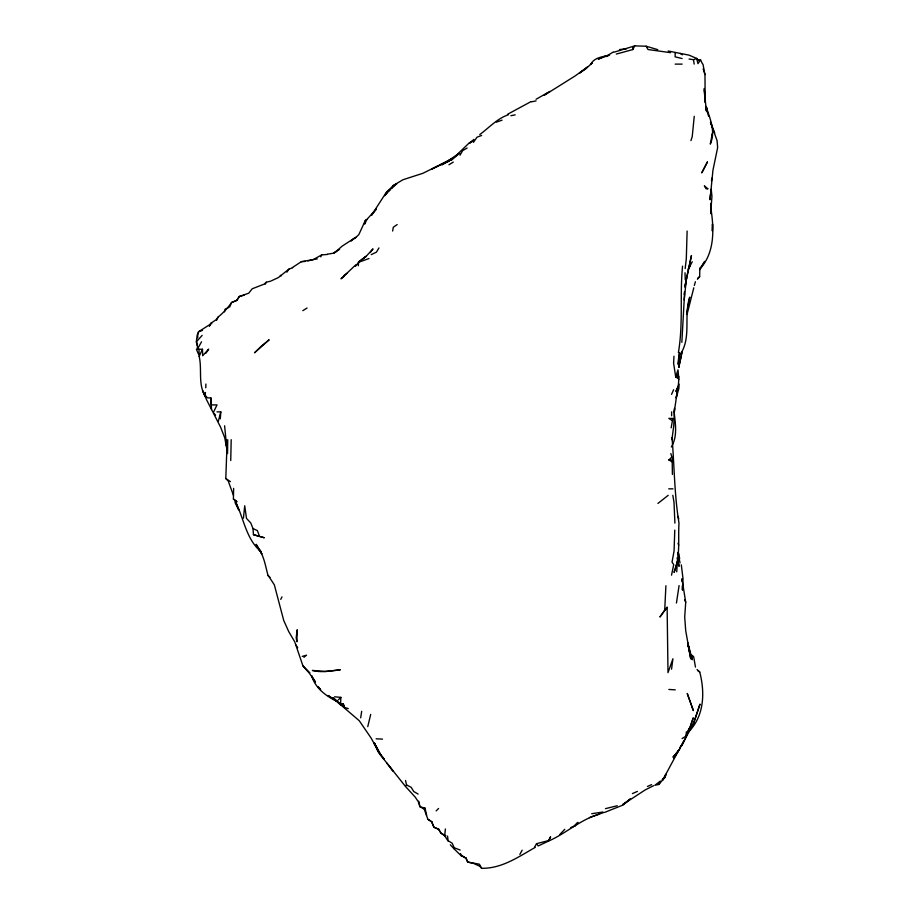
<?xml version="1.0" encoding="UTF-8"?>
<svg xmlns="http://www.w3.org/2000/svg" width="914" height="914" viewBox="0 0 914 914"><rect width="100%" height="100%" fill="white"/><g stroke="black" fill="none" stroke-linecap="round" stroke-linejoin="round"><path stroke-width="1.37" d="M671.619 415.79L671.63 411.86M206.027 353.112L208.678 349.125L202.691 355.74L202.462 349.262L197.378 349.262L197.39 343.893L196.35 341.87L197.15 335.255L198.589 331.725L210.7 324.013L209.386 326.092M678.531 363.658L679.513 352.496L677.8 364.149M230.739 460.542L231.196 439.68M710.898 210.174L711.069 203.216L710.646 213.648L711.949 196.259L711.218 189.301M672.396 474.457L672.213 461.901L672.887 459.959L670.819 453.584M197.721 337.837L197.801 335.358M205.776 387.833L205.901 384.04M682.484 589.907L683.032 578.779L681.307 564.863M334.593 696.799L340.865 697.371L340.579 703.734L343.276 703.963L344.704 707.516L348.28 708.601M674.783 530.086L674.064 550.959L672.041 562.133L673.732 564.612L671.527 575.146M687.122 231.036L686.3 258.856L685.18 268.602M679.662 360.139L678.908 367.337L681.867 352.05M671.55 669.185L672.921 658.754L667.997 672.658L667.129 607.284L659.931 617.03L664.718 610.061L665.906 585.725M673.972 356.22L673.607 363.178L675.697 376.888L678.851 379.082L678.234 386.542L675.926 391.421L679.091 384.154L678.885 388.473L676.189 397.944L677.285 390.998L674.304 411.86L674.521 408.387L673.767 425.764L671.916 439.68L672.03 437.715C674.395 466.174 674.338 494.908 678.988 523.139C677.948 539.534 680.667 556.855 674.064 572.427L677.331 561.39L676.748 571.821M697.405 279.273L699.656 276.668L699.838 268.031M710.384 194.522L710.029 199.732L712.943 170.255L717.65 147.577L717.079 140.619L710.452 122.168L714.714 133.078M227.723 439.68L227.54 453.584M220.297 418.818L220.811 411.86L216.972 411.86M686.38 731.783L686.06 736.124L682.061 738.558M694.252 116.284L692.229 136.632L690.927 140.619M678.851 379.082L677.982 369.85L675.697 376.888L679.056 376.888M243.444 518.204L244.712 505.75L246.494 518.387L250.779 523.002L253.007 528.578L253.464 534.69L264.157 537.718L253.464 534.69M358.299 265.803L358.665 262.284L369.016 258.525M447.54 836.104L448.226 841.314L444.672 835.773L445.392 828.998M684.186 299.952L686.494 278.062L691.475 255.52L685.032 286.151L686.494 278.062L685.888 282.003M681.844 342.316L684.552 293.623M711.492 180.961L711.812 178.173M684.14 294.342L684.529 291.589M685.1 287.453L685.683 283.317M693.806 287.807L687.008 314.496M360.687 717.833L361.681 711.298M671.173 427.855L672.807 418.395L668.865 418.395L671.881 420.429M676.429 603.034L679.079 585.577M682.564 266.088C679.685 294.696 683.329 324.104 678.394 352.518M364.766 224.079L365.417 220.32L367.451 219.451M392.643 231.036L393.317 227.232L397.167 224.581M224.536 311.857L225.015 309.229L228.454 307.675M686.768 313.331L689.727 297.107C683.421 315.924 691.738 337.129 680.279 354.461M665.472 774.741L664.901 777.46L658.754 784.486L654.87 785.275L660.354 781.059M198.064 334.147L198.589 331.725L202.44 330.411M679.685 363.178L681.993 352.747M367.759 726.63L370.707 714.394M218.389 421.057L220.811 411.86M678.622 367.222L679.319 364.595M694.332 285.442L695.405 281.74M365.417 220.32L358.825 234.612L355.409 237.891M680.793 745.744L679.331 749.857L672.978 757.238L679.148 749.754L693.589 723.397L699.998 704.111L693.612 723.248L689.83 728.995M685.946 736.056L689.156 728.298L686.265 736.707L681.878 745.687M229.597 307.161L231.608 302.465L236.989 300.318L239.297 296.479L248.722 293.2L252.218 288.778L264.317 284.071L266.294 282.22L270.407 281.226M671.562 394.368L673.595 389.73M205.17 396.025L205.433 392.472M233.458 495.377L228.237 481.061L225.792 478.513L226.855 449.06L224.707 437.669L220.548 427.078L206.427 399.498L202.931 390.998L204.976 395.922C197.927 383.766 202.188 369.427 199.172 356.323L202.462 349.262M464.632 857.195L461.216 855.79L453.812 848.603L454.212 847.758L452.179 843.222L448.614 841.029M213.727 411.768L217.018 404.902L211.203 404.902L210.906 397.944L207.364 397.83L205.433 395.431M320.78 256.834L321.762 254.857L327.418 254.48M671.322 447.015C677.822 436.275 675.286 423.593 674.144 411.86M216.538 320.3L218.206 316.975C223.279 312.839 227.906 307.847 231.608 302.465L236.989 300.318M280.747 599.378L281.992 596.888M548.731 840.537L550.616 836.778L548.286 841.2L538.209 845.941L536.552 843.679L548.731 840.537L548.286 841.2C565.835 833.602 580.082 819.778 598.659 814.328M265.3 284.174L266.294 282.22M616.322 54.052L632.831 49.562L634.739 45.883L646.141 46.214L657.772 49.653M681.273 745.687L683.946 740.591M692.275 261.724L688.253 269.287L690.104 265.803M519.849 854.43L522.168 850.18M702.34 63.614L700.547 59.878L697.953 63.649L696.662 58.439L689.065 55.148L668.203 51.013M688.093 732.388C704.283 716.485 705.128 692.858 699.736 672.041L697.051 669.516M197.378 349.262L201.537 341.79M209.397 325.772L210.746 323.362L215.99 319.797L218.206 316.975M534.564 847.141L536.552 843.679M460.028 155.186L462.655 150.639L467.134 148.022M378.956 247.934L376.431 252.15L371.244 254.629M704.763 261.438L699.701 269.664M441.188 164.337L451.527 159.116L422.931 173.283L402.914 179.761L393.203 185.553L386.382 192.591L390.015 189.986L386.256 192.431L371.575 215.167L376.26 209.123L365.714 220.685L364.423 223.439L366.046 221.668M658.754 784.486L659.999 782.384M704.694 261.461L699.621 269.276C715.239 252.618 714.062 228.329 710.726 207.387M236.772 300.34L239.297 296.479L244.095 295.222M286.893 272.178L288.904 269.127L292.64 267.802M679.148 749.754L673.732 757.992L678.999 749.766L662.73 780.053L666.112 774.192L664.901 777.46L662.17 779.631M473.475 142.321L477.005 137.203L481.644 135.466M444.672 835.773L441.039 833.225L438.709 829.398L433.956 827.25L431.682 821.857L427.901 819.31L424.187 809.073L419.949 806.754L418.326 801.749L415.127 797.008L405.313 786.246L380.75 755.375L371.073 737.998L359.259 720.735L337.06 701.712L328.16 695.531L337.117 701.415C325.921 696.068 315.25 688.162 311.617 675.697L315.456 682.084L309.469 673.367L302.945 665.883L294.742 641.834L288.733 631.608L283.74 620.503L274.337 584.834L268.179 575.443M370.227 252.572L372.992 248.871L366.171 256.308L358.448 262.09L366.171 256.308L362.195 259.279M355.409 266.351L358.665 262.284M574.826 826.016L577.934 822.349L574.278 825.765L574.826 826.016L570.839 827.513M424.187 809.073L425.01 808.113L419.949 806.754L418.761 801.201M664.718 610.061L667.129 607.284M196.35 341.87L202.154 335.369M405.645 785.949L406.547 784.955L405.53 780.465M559.676 834.642L564.806 829.284M436.172 810.901L438.571 808.467M672.213 461.901L668.865 459.959L671.619 457.263M338.237 699.941L340.865 697.371M675.697 376.888L678.371 374.443M355.752 264.866L341.013 278.827L344.487 275.959M288.904 269.127L278.382 277.559L271.321 280.849M321.762 254.857L313.194 259.61L307.812 260.958M317.295 258.879L301.3 261.69L292.377 267.574M303.951 657.326L306.533 655.167L302.271 656.412M473.932 139.396L469.145 143.395L473.361 140.756M479.77 134.564C489.07 127.72 497.33 118.397 508.458 114.73M459.731 153.209L451.265 160.156L468.905 143.224L473.315 140.722M689.065 59.056L693.475 59.684L696.662 58.439L699.404 61.021M657.931 503.431L668.203 495.319M340.773 705.105L333.107 697.725L344.704 707.516M355.238 237.617L350.953 240.942L355.238 237.731M344.075 275.514L347.457 273.023M697.885 277.97L699.656 276.668M544.058 95.433L575.249 75.862L587.462 67.065L579.407 73.166L585.68 68.916L592.238 62.929L590.57 64.471C594.329 57.194 602.657 56.954 609.604 55.08M459.628 153.129L441.919 164.817L449.254 160.91M336.718 251.281L334.798 252.572L342.122 246.152L355.912 237.217M549.977 91.366L536.061 99.26M613.443 51.938L605.616 56.599L608.267 55.731M545.132 94.485L547.429 93.022M448.957 164.783L453.264 162.075M302.808 310.657L307.07 308.018M614.242 52.132L634.739 45.883M333.747 252.881L339.608 249.339M507.601 114.261L531.045 101.591M437.532 166.154L431.739 169.124L449.288 160.773M438.709 829.398L441.039 833.225L445.941 835.773M653.579 785.674L645.215 789.913L622.64 804.663L630.454 798.87L623.188 804.983L604.52 812.443M535.17 847.415C518.421 856.886 501.843 868.631 481.644 868.3L479.77 866.221L473.361 863.319L467.705 862.062L465.774 857.663L467.705 862.062L479.393 864.198L481.644 868.3M647.478 786.463L651.591 784.635M632.431 793.581L637.401 791.41M393.203 185.553L396.699 184.08M441.062 164.383L449.448 161.024M589.45 817.63L603.457 812.615M496.405 122.133L502.072 120.157M431.682 821.857L433.956 827.25L439.017 829.238M605.445 808.65L617.247 805.76M531.502 101.808L536.061 100.894M510.915 115.701L515.199 114.856M327.258 254.218L334.375 253.041M603.011 811.998L591.701 813.734M619.521 49.562L626.478 48.819M301.3 261.69L305.242 261.415M675.16 64.117L682.118 64.117M668.865 459.959L672.887 459.959M668.717 488.841L672.978 488.841M697.988 59.844L700.558 59.947M376.134 738.786L382.52 739.129M668.865 689.453L675.252 689.841M670.51 52.669L648.015 49.516L646.141 46.214M682.118 58.53L675.138 56.862L675.138 52.886M210.746 323.362L211.785 323.705M454.212 847.758L460.188 850.054M280.312 275.343L281.432 275.8M253.007 528.578L257.371 530.577L259.348 535.844M406.547 784.955L411.209 787.331L413.745 791.524L418.121 794.06M427.901 819.31L431.945 821.766M680.21 53.458L682.358 54.84M225.792 478.513L230.442 481.632M697.896 670.773L699.736 672.041M233.401 499.055L236.989 501.729L233.413 499.055L233.63 488.362M461.581 855.264L465.832 858.452M691.167 654.687L693.635 656.618L695.474 667.083M259.039 549.714L260.719 551.428C245.649 538.62 243.684 517.141 234.784 500.346M268.11 575.569L269.973 577.351M302.945 665.883L309.846 672.784M450.328 844.787L453.812 848.603M380.932 755.17L378.053 751.434L374.42 743.093L378.27 751.285L374.192 743.482L380.932 755.17L384.051 758.906L378.053 751.434M260.844 551.371L259.302 549.6C264.317 557.403 265.631 566.817 268.053 575.614M319.009 687.876L320.62 689.716L318.106 686.585M213.842 413.082L215.578 415.093M693.52 723.511L694.16 724.265M386.645 762.939L392.883 770.765M389.478 766.549L392.826 770.89M296.033 645.033L297.724 647.74M703.152 68.938L704.98 74.548L705.162 102.368L704.26 89.846M235.035 502.529L238.737 509.898L235.081 500.484M374.42 743.093L378.088 751.274L375.597 745.687M196.396 349.262L198.361 353.901M711.366 124.578L712.372 126.977M684.7 599.847L685.717 602.303L684.7 617.03L685.706 630.671L690.744 658.914L688.802 648.677M687.694 642.531L692.321 659.714L691.452 655.944M678.005 543.304L678.691 545.167M677.96 516.387L678.794 518.844M460.507 853.596L461.216 855.79M677.685 552.422L680.05 562.921M687.854 644.85L691.292 658.126L688.071 644.85L688.928 648.323M343.276 703.963L344.441 707.722M707.87 113.702L708.556 116.124M677.148 557.791L679.068 566.314L677.514 558.305M425.01 808.113L426.644 815.242M705.974 106.424C710.029 118.557 715.856 131.205 710.315 144.104L712.257 133.673L712.372 134.255M702.957 64.117L704.98 74.548M196.499 342.499L197.001 345.206M672.807 495.319L674.006 502.266L674.898 523.139M685.717 602.303L681.97 578.779L682.118 581.555M678.839 553.598L679.662 558.797M693.475 59.684L694.172 64.117M704.157 88.464L706.316 110.902L706.065 107.544M707.527 112.491L707.036 107.943L707.39 112.399M224.604 425.764L226.855 449.06M225.838 439.68L226.272 445.221M210.906 397.944L211.522 409.495M685.009 272.76L685.26 279.718M198.978 349.262L199.172 356.323M682.358 585.725L682.37 589.907M632.831 47.037L632.831 49.562M712.486 224.079L712.383 231.036L712.509 224.079M297.164 629.986L296.913 641.799L296.182 637.744L297.164 629.986M693.166 718.061L689.739 728.195L693.166 718.061M707.39 162.041L701.826 172.712L707.39 162.041M386.713 193.06L384.645 195.733L389.958 189.369L386.713 193.06M393.706 186.079L391.158 188.764L396.402 183.588L393.706 186.079M261.587 345.926L254.526 352.793L269.162 339.791L261.587 345.926M605.616 56.074L598.259 59.136L605.616 56.142M340.099 669.848C330.937 670.865 321.454 672.887 312.371 670.442L325.167 671.459L340.099 669.848M707.802 188.764L706.065 188.821L704.363 185.828L707.802 188.764M261.77 553.758L256.228 544.424L261.77 553.758M380.75 755.375L375.825 745.687L380.75 755.375M692.481 708.03L687.237 693.463L693.315 710.578L692.481 708.03"/></g></svg>
